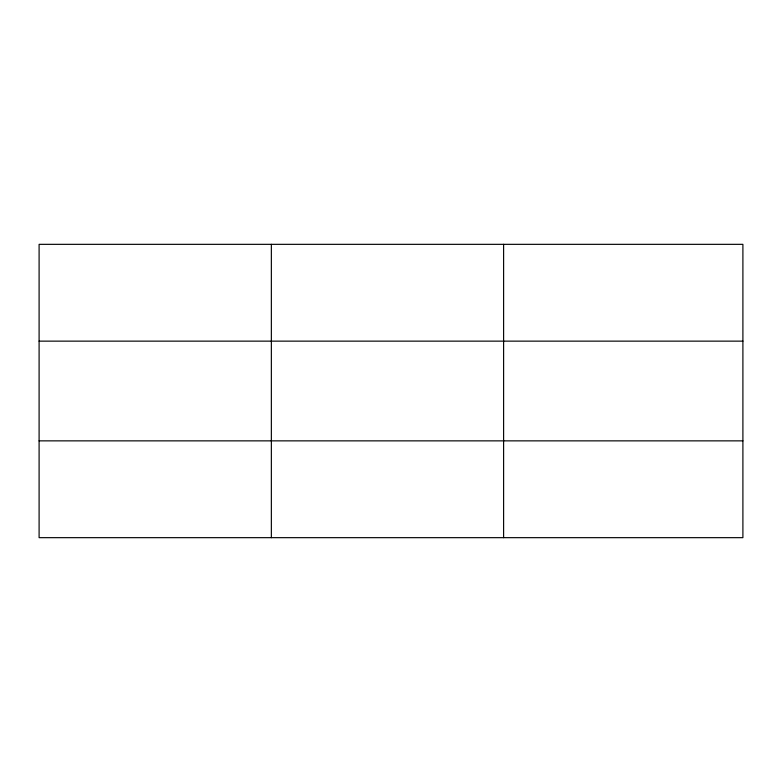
<?xml version="1.0" encoding="UTF-8"?>
<svg xmlns="http://www.w3.org/2000/svg" width="782" height="782" viewBox="0 0 782 782"><rect width="100%" height="100%" fill="white"/><g stroke="black" fill="none" stroke-linecap="round" stroke-linejoin="round"><path stroke-width="1.17" d="M271.354 244.336L271.354 537.664M503.608 244.336L503.608 537.664M742.9 341.138L742.9 244.336L39.1 244.336L39.1 537.664L742.9 537.664L742.9 341.138L39.1 341.138M39.1 440.862L742.9 440.862"/></g></svg>
